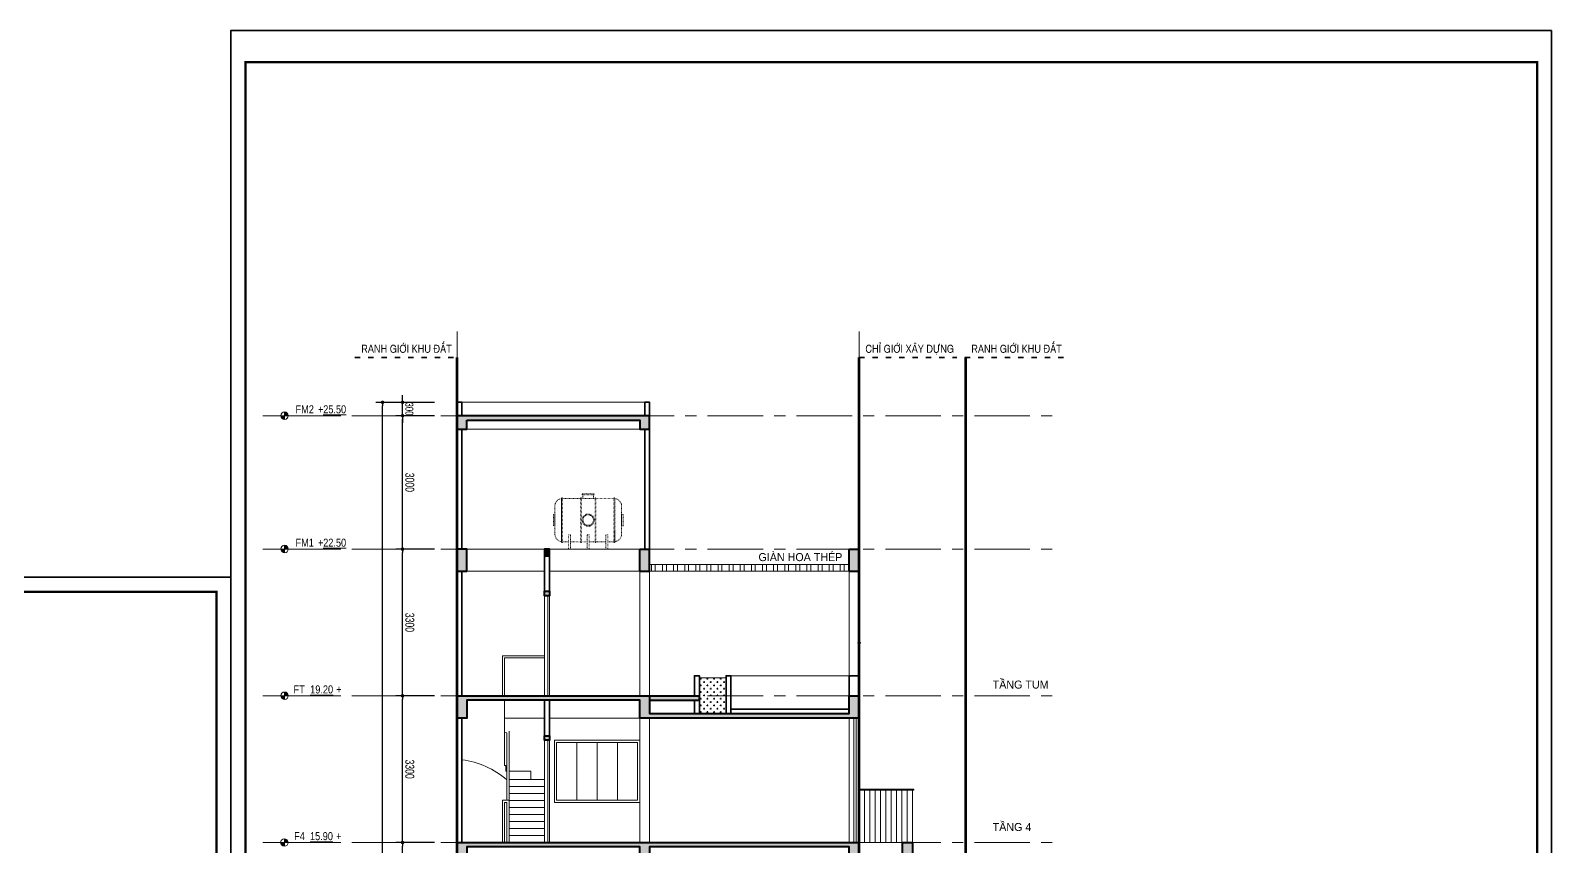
# Model space of a CAD drawing. Header units: millimetres. Extents: x 942520 to 1056220, y -189448 to -147448.
# Drawn here: x 1022009 to 1056220, y -165805 to -147448 of the extents above; entities that cross this region are included whole.
import ezdxf

# ---------------------------------------------------------------- set-up
doc = ezdxf.new("R2010")
doc.units = ezdxf.units.MM
doc.header["$MEASUREMENT"] = 0
doc.header["$PDMODE"] = 2
doc.header["$PDSIZE"] = 1
for name, pattern in [('ACAD_ISO03W100', [30, 12, -18]), ('CENTER', [2, 1.25, -0.25, 0.25, -0.25]), ('HIDDEN', [9.525, 6.35, -3.175])]:
    doc.linetypes.add(name, pattern=pattern)
doc.layers.get('DEFPOINTS').update_dxf_attribs({"color": 1})
for name, color, linetype, lineweight in [('DWGshare.com_1', 7, 'Continuous', 35), ('DWGshare.com_10', 126, 'Continuous', 13), ('DWGshare.com_11', 142, 'Continuous', 15), ('DWGshare.com_12', 139, 'CENTER', 9), ('DWGshare.com_2', 1, 'Continuous', 40), ('DWGshare.com_3', 125, 'Continuous', 18), ('DWGshare.com_4', 159, 'Continuous', 9), ('DWGshare.com_5', 118, 'Continuous', 9), ('DWGshare.com_6', 122, 'Continuous', 18), ('DWGshare.com_7', 139, 'Continuous', 9), ('DWGshare.com_8', 250, 'Continuous', 5), ('DWGshare.com_9', 122, 'Continuous', 15)]:
    doc.layers.add(name, color=color, linetype=linetype, lineweight=lineweight)
doc.layers.add('DWGshare.com_14', color=2, linetype='Continuous')
doc.styles.add('DWGshare.com_1', font='VHARIALN.TTF')
doc.styles.add('DWGshare.com_2', font='VHAVAN.TTF')
doc.styles.add('DWGshare.com_3', font='VHARIALN.TTF', dxfattribs={"width": 0.85})
doc.styles.add('DWGshare.com_8', font='VHARIALN.TTF')
doc.dimstyles.new('DWGshare.com_1', dxfattribs={"dimscale": 100, "dimtxt": 1.8, "dimasz": 0.8, "dimexe": 1.5, "dimexo": 0, "dimgap": 0.6, "dimtad": 1, "dimdec": 0, "dimlfac": 2, "dimzin": 0, "dimdsep": 46, "dimtxsty": 'DWGshare.com_3', "dimblk": 'DWGshare.com_38', "dimcen": 0, "dimclrd": 256, "dimclre": 256, "dimclrt": 124, "dimazin": 2, "dimtfac": 0.75, "dimtdec": 0, "dimtix": 1, "dimtmove": 2, "dimatfit": 2, "dimfxl": 1, "dimtolj": 1, "dimtzin": 0, "dimarcsym": 0})

# ---------------------------------------------------------------- blocks, each defined once
blk = doc.blocks.new('DWGshare.com_81')
at = {"color": 139}
for p, q in [((-9650, 41768), (-9650, 650)), ((-650, 41768), (-650, 650)), ((-9500, 9902), (-9500, 11555)), ((-800, 11555), (-800, 9902)), ((-800, 9902), (-9500, 9902)), ((-9500, 9802), (-800, 9802)), ((-9500, 8149), (-9500, 9802)), ((-800, 9802), (-800, 8149)), ((-800, 8149), (-9500, 8149)), ((-9500, 8049), (-800, 8049)), ((-9500, 5510), (-9500, 8049)), ((-800, 8049), (-800, 5510))]:
    blk.add_line(p, q, dxfattribs=at)
blk.add_lwpolyline([(-84000, 59400), (-84000, 0), (0, 0), (0, 59400)], close=True, dxfattribs=at)
at = {"color": 139, "const_width": 100}
for points in [[(-9650, 650), (-82567, 650), (-82567, 58750), (-9650, 58750)], [(-650, 650), (-9650, 650), (-9650, 58750), (-650, 58750)]]:
    blk.add_lwpolyline(points, close=True, dxfattribs=at)
at = {"color": 139, "style": 'DWGshare.com_8'}
for s, p in [('h¹ng môc - work', (-9311, 9339)), ('tªn b¶n vÏ - dwg.name', (-9311, 7586))]:
    blk.add_text(s, height=165, dxfattribs=at).set_placement(p)
blk = doc.blocks.new('DWGshare.com_29')
at = {"linetype": 'ACAD_ISO03W100'}
for p, q in [((-121, 1219), (-121, 1136)), ((122, 1219), (122, 1136)), ((-750, 335), (-750, 967)), ((750, 335), (750, 967))]:
    blk.add_line(p, q, dxfattribs=at)
for points in [[(-600, 146), (-600, 1155), (-579, 1155), (-579, 146)], [(-174, 146), (-174, 1155), (-154, 1155), (-154, 146)], [(137, 1219), (-136, 1219), (-136, 1245), (137, 1245)], [(174, 146), (174, 1155), (154, 1155), (154, 146)], [(600, 146), (600, 1155), (579, 1155), (579, 146)], [(-783, 524), (-783, 777), (-750, 777), (-750, 524)], [(783, 524), (783, 777), (750, 777), (750, 524)], [(-443, 0), (-395, 0), (-395, 322), (-443, 322)], [(24, 0), (-24, 0), (-24, 322), (24, 322)], [(443, 0), (395, 0), (395, 322), (443, 322)]]:
    blk.add_lwpolyline(points, close=True, dxfattribs=at)
for points in [[(-600, 1136), (-600, 166)], [(-174, 1136), (-579, 1136)], [(154, 1136), (-154, 1136)], [(579, 1136), (174, 1136)], [(600, 166), (600, 1136)], [(-579, 166), (-443, 166)], [(-395, 166), (-174, 166)], [(-154, 166), (-24, 166)], [(24, 166), (154, 166)], [(174, 166), (395, 166)], [(443, 166), (579, 166)]]:
    blk.add_lwpolyline(points, dxfattribs=at)
for radius in [137, 117]:
    blk.add_circle((0, 651), radius, dxfattribs=at)
for centre, start, end in [((-577, 964), 97.774, 178.9884), ((577, 964), 1.0116, 82.226), ((-577, 338), 181.0116, 262.226), ((577, 338), 277.774, 358.9884)]:
    blk.add_arc(centre, 173, start, end, dxfattribs=at)
blk = doc.blocks.new('DWGshare.com_84')
at = {"layer": 'DWGshare.com_11'}
blk.add_lwpolyline([(930873, 225802), (932073, 225802), (932073, 227532)], dxfattribs=at)
blk.add_lwpolyline([(932043, 227532), (932103, 227532), (932103, 227552), (932043, 227552)], close=True, dxfattribs=at)
at = {"layer": 'DWGshare.com_4', "linetype": 'Continuous'}
for p, q in [((932043, 227552, 0), (930873, 227552, 0)), ((932043, 227532, 0), (930873, 227532, 0)), ((930993, 226352, 0), (930993, 227532, 0)), ((931113, 226352, 0), (931113, 227532, 0)), ((931233, 226352, 0), (931233, 227532, 0)), ((931353, 226352, 0), (931353, 227532, 0)), ((931473, 226352, 0), (931473, 227532, 0)), ((931593, 226352, 0), (931593, 227532, 0)), ((931713, 226352, 0), (931713, 227532, 0)), ((931833, 226352, 0), (931833, 227532, 0)), ((931953, 226352, 0), (931953, 227532, 0))]:
    blk.add_line(p, q, dxfattribs=at)
blk = doc.blocks.new('DWGshare.com_38')
at = {"color": 0, "linetype": 'ByBlock', "lineweight": -2}
blk.add_line((-0.5, 0), (-1, 0), dxfattribs=at)
at = {"color": 0, "linetype": 'ByBlock', "const_width": 0.5}
blk.add_lwpolyline([(-0.25, 0, 1), (0.25, 0, 1)], format="xyb", close=True, dxfattribs=at)
blk = doc.blocks.new('*D179')
at = {"layer": 'DEFPOINTS', "color": 0, "transparency": 16777216}
for p in [(1030378, -165713), (1031094, -165713, 0), (1031094, -169013, 0)]:
    blk.add_point(p, dxfattribs=at)
at = {"layer": 'DWGshare.com_10', "lineweight": -2, "transparency": 16777216}
for p, q in [((1031094, -165713), (1030228, -165713)), ((1030378, -168933), (1030378, -165793)), ((1031094, -169013), (1030228, -169013))]:
    blk.add_line(p, q, dxfattribs=at)
at = {"layer": 'DWGshare.com_10', "lineweight": -2, "transparency": 16777216, "xscale": 80, "yscale": 80, "zscale": 80}
for p, rotation in [((1030378, -165713), 90), ((1030378, -169013), 270)]:
    blk.add_blockref('DWGshare.com_38', p, dxfattribs=dict(at, rotation=rotation))
at = {"layer": 'DWGshare.com_10', "color": 124, "transparency": 16777216, "insert": (1030540, -167363), "char_height": 200, "attachment_point": 5, "rotation": 270, "style": 'DWGshare.com_3'}
blk.add_mtext('\\A1;3300', dxfattribs=at)
blk = doc.blocks.new('DWGshare.com_108')
at = {"color": 0, "linetype": 'ByBlock', "lineweight": -2}
for p, q in [((-1, 0.17), (0, 0)), ((-1, 0.17), (-1, -0.17)), ((0, 0), (-1, -0.17))]:
    blk.add_line(p, q, dxfattribs=at)
blk = doc.blocks.new('*D180')
at = {"layer": 'DEFPOINTS', "color": 0, "transparency": 16777216}
for p in [(1030378, -162413), (1031094, -162413, 0), (1031094, -165713, 0)]:
    blk.add_point(p, dxfattribs=at)
at = {"layer": 'DWGshare.com_10', "lineweight": -2, "transparency": 16777216}
for p, q in [((1031094, -162413), (1030228, -162413)), ((1030378, -165633), (1030378, -162493)), ((1031094, -165713), (1030228, -165713))]:
    blk.add_line(p, q, dxfattribs=at)
at = {"layer": 'DWGshare.com_10', "lineweight": -2, "transparency": 16777216, "xscale": 80, "yscale": 80, "zscale": 80}
for p, rotation in [((1030378, -162413), 90), ((1030378, -165713), 270)]:
    blk.add_blockref('DWGshare.com_38', p, dxfattribs=dict(at, rotation=rotation))
at = {"layer": 'DWGshare.com_10', "color": 124, "transparency": 16777216, "insert": (1030540, -164063), "char_height": 200, "attachment_point": 5, "rotation": 270, "style": 'DWGshare.com_3'}
blk.add_mtext('\\A1;3300', dxfattribs=at)
blk = doc.blocks.new('*D185')
at = {"layer": 'DEFPOINTS', "color": 0, "transparency": 16777216}
for p in [(1029928, -155813), (1031094, -155813, 0), (1031094, -182063, 0)]:
    blk.add_point(p, dxfattribs=at)
at = {"layer": 'DWGshare.com_10', "lineweight": -2, "transparency": 16777216}
for p, q in [((1031094, -155813), (1029778, -155813)), ((1029928, -181983), (1029928, -155893)), ((1031094, -182063), (1029778, -182063))]:
    blk.add_line(p, q, dxfattribs=at)
at = {"layer": 'DWGshare.com_10', "lineweight": -2, "transparency": 16777216, "xscale": 80, "yscale": 80, "zscale": 80}
for p, rotation in [((1029928, -155813), 90), ((1029928, -182063), 270)]:
    blk.add_blockref('DWGshare.com_38', p, dxfattribs=dict(at, rotation=rotation))
at = {"layer": 'DWGshare.com_10', "color": 124, "transparency": 16777216, "insert": (1030090, -168338), "char_height": 200, "attachment_point": 5, "rotation": 270, "style": 'DWGshare.com_3'}
blk.add_mtext('\\A1;26250', dxfattribs=at)
blk = doc.blocks.new('*D186')
at = {"layer": 'DEFPOINTS', "color": 0, "linetype": 'ByBlock', "ltscale": 5, "transparency": 16777216}
for p in [(1030378, -156113), (1031094, -156113), (1031094, -159113)]:
    blk.add_point(p, dxfattribs=at)
at = {"layer": 'DWGshare.com_10', "linetype": 'ByBlock', "lineweight": -2, "ltscale": 5, "transparency": 16777216}
for p, q in [((1031094, -156113), (1030228, -156113)), ((1030378, -159033), (1030378, -156193)), ((1031094, -159113), (1030228, -159113))]:
    blk.add_line(p, q, dxfattribs=at)
at = {"layer": 'DWGshare.com_10', "linetype": 'ByBlock', "lineweight": -2, "ltscale": 5, "transparency": 16777216, "xscale": 80, "yscale": 80, "zscale": 80}
for p, rotation in [((1030378, -156113), 90), ((1030378, -159113), 270)]:
    blk.add_blockref('DWGshare.com_38', p, dxfattribs=dict(at, rotation=rotation))
at = {"layer": 'DWGshare.com_10', "color": 124, "linetype": 'ByBlock', "ltscale": 5, "transparency": 16777216, "insert": (1030540, -157613), "char_height": 200, "attachment_point": 5, "rotation": 270, "style": 'DWGshare.com_3'}
blk.add_mtext('\\A1;3000', dxfattribs=at)
blk = doc.blocks.new('*D187')
at = {"layer": 'DEFPOINTS', "color": 0, "linetype": 'ByBlock', "ltscale": 20, "transparency": 16777216}
for p in [(1030378, -155813), (1031094, -155813, 0), (1031094, -156113, 0)]:
    blk.add_point(p, dxfattribs=at)
at = {"layer": 'DWGshare.com_10', "linetype": 'ByBlock', "lineweight": -2, "ltscale": 20, "transparency": 16777216}
for p, q in [((1030378, -155733), (1030378, -155653)), ((1031094, -155813), (1030278, -155813)), ((1030378, -156113), (1030378, -155813)), ((1031094, -156113), (1030278, -156113)), ((1030378, -156193), (1030378, -156273))]:
    blk.add_line(p, q, dxfattribs=at)
at = {"layer": 'DWGshare.com_10', "linetype": 'ByBlock', "lineweight": -2, "ltscale": 20, "transparency": 16777216, "xscale": 80, "yscale": 80, "zscale": 80}
for p, rotation in [((1030378, -155813), 270), ((1030378, -156113), 90)]:
    blk.add_blockref('DWGshare.com_38', p, dxfattribs=dict(at, rotation=rotation))
at = {"layer": 'DWGshare.com_10', "color": 124, "linetype": 'ByBlock', "ltscale": 20, "transparency": 16777216, "insert": (1030530, -155963), "char_height": 180, "attachment_point": 5, "rotation": 270, "style": 'DWGshare.com_3'}
blk.add_mtext('\\A1;300', dxfattribs=at)
blk = doc.blocks.new('*D188')
at = {"layer": 'DEFPOINTS', "color": 0, "linetype": 'ByBlock', "ltscale": 5, "transparency": 16777216}
for p in [(1030378, -159113), (1030977, -159113), (1030977, -162413)]:
    blk.add_point(p, dxfattribs=at)
at = {"layer": 'DWGshare.com_10', "linetype": 'ByBlock', "lineweight": -2, "ltscale": 5, "transparency": 16777216}
for p, q in [((1030977, -159113), (1030228, -159113)), ((1030378, -162333), (1030378, -159193)), ((1030977, -162413), (1030228, -162413))]:
    blk.add_line(p, q, dxfattribs=at)
at = {"layer": 'DWGshare.com_10', "linetype": 'ByBlock', "lineweight": -2, "ltscale": 5, "transparency": 16777216, "xscale": 80, "yscale": 80, "zscale": 80}
for p, rotation in [((1030378, -159113), 90), ((1030378, -162413), 270)]:
    blk.add_blockref('DWGshare.com_38', p, dxfattribs=dict(at, rotation=rotation))
at = {"layer": 'DWGshare.com_10', "color": 124, "linetype": 'ByBlock', "ltscale": 5, "transparency": 16777216, "insert": (1030540, -160763), "char_height": 200, "attachment_point": 5, "rotation": 270, "style": 'DWGshare.com_3'}
blk.add_mtext('\\A1;3300', dxfattribs=at)
blk = doc.blocks.new('DWGshare.com_49')
h = blk.add_hatch(color=256)
h.paths.add_polyline_path([(0, 0.84), (0, 0), (0.84, 0, 0.414214)])
h.paths.add_polyline_path([(0, 0), (-0.84, 0, 0.414214), (0, -0.84)])
for p, q in [((-2.09, 0), (6.4, 0)), ((0, 0.84), (0, -0.84)), ((11.75, 0, 0), (6.4, 0))]:
    blk.add_line(p, q)
blk.add_circle((0, 0), 0.84)
at = {"style": 'DWGshare.com_1', "flags": 12}
blk.add_attdef('F', (2.48, 0.53), '', height=1.8, dxfattribs=at)
at = {"style": 'DWGshare.com_1'}
for p in [(6.4, 0.53), (7.55, 0.53)]:
    blk.add_attdef('#', p, '', height=1.8, dxfattribs=at)

msp = doc.modelspace()

# ---------------------------------------------------------------- hatches: boundary and pattern name
at = {"layer": 'DWGshare.com_4', "linetype": 'ByBlock', "ltscale": 20}
h = msp.add_hatch(color=256, dxfattribs=at)
h.dxf.hatch_style = 1
h.paths.add_polyline_path([(1031604.1, -159112.9), (1031604.1, -159612.9), (1031824.1, -159612.9), (1031824.1, -159112.9)])
edge = h.paths.add_edge_path()
edge.add_line((1031604.1, -159612.9), (1031824.1, -159612.9))
h.paths.add_polyline_path([(1029883.1, -168019), (1029883.1, -168660.6), (1030351, -168660.6), (1030351, -168019)], flags=9)
h.paths.add_polyline_path([(1030333.2, -157347.1), (1030333.2, -157880.4), (1030801.1, -157880.4), (1030801.1, -157347.1)], flags=9)
h.paths.add_polyline_path([(1030343.7, -155772.4), (1030343.7, -156154.9), (1030764.8, -156154.9), (1030764.8, -155772.4)], flags=9)
h.paths.add_polyline_path([(1030333.2, -160497.1), (1030333.2, -161030.4), (1030801.1, -161030.4), (1030801.1, -160497.1)], flags=9)
h.paths.add_polyline_path([(1028433.4, -159109), (1029156.1, -159109), (1029156.1, -158833.3), (1028433.4, -158833.3)], flags=9)
h.paths.add_polyline_path([(1028334.9, -159089.9), (1028629.6, -159089.9), (1028629.6, -158911.2), (1028334.9, -158911.2)], flags=9)
h.paths.add_polyline_path([(1027927.1, -159105.1), (1028429.9, -159105.1), (1028429.9, -158834), (1027927.1, -158834)], flags=9)
h.paths.add_polyline_path([(1028433.4, -156109), (1029156.1, -156109), (1029156.1, -155833.3), (1028433.4, -155833.3)], flags=9)
h.paths.add_polyline_path([(1028334.9, -156089.9), (1028629.6, -156089.9), (1028629.6, -155911.2), (1028334.9, -155911.2)], flags=9)
h.paths.add_polyline_path([(1027927.1, -156105.1), (1028429.9, -156105.1), (1028429.9, -155834), (1027927.1, -155834)], flags=9)
h.paths.add_polyline_path([(1027781.1, -181964.9), (1029235.2, -181964.9), (1029235.2, -181589.6), (1027781.1, -181589.6)], flags=9)
h.paths.add_polyline_path([(1043584.6, -175424.3), (1045126.4, -175424.3), (1045126.4, -175026.9), (1043584.6, -175026.9)], flags=9)
h.paths.add_polyline_path([(1043584.6, -162320.7), (1044948.6, -162320.7), (1044948.6, -161923.3), (1043584.6, -161923.3)], flags=9)
h.paths.add_polyline_path([(1043584.6, -165524.3), (1044596.5, -165524.3), (1044596.5, -165126.9), (1043584.6, -165126.9)], flags=9)
h.paths.add_polyline_path([(1043584.6, -168824.3), (1044596.5, -168824.3), (1044596.5, -168426.9), (1043584.6, -168426.9)], flags=9)
h.paths.add_polyline_path([(1043584.6, -172124.3), (1044596.5, -172124.3), (1044596.5, -171726.9), (1043584.6, -171726.9)], flags=9)
h.paths.add_polyline_path([(1043584.6, -181424.3), (1044596.5, -181424.3), (1044596.5, -181026.9), (1043584.6, -181026.9)], flags=9)
h.paths.add_polyline_path([(1048633.6, -178617.1), (1050763.3, -178617.1), (1050763.3, -178174.3), (1048633.6, -178174.3)], flags=9)
h.paths.add_polyline_path([(1048595.3, -180460.9), (1050756.5, -180460.9), (1050756.5, -180094.4), (1048595.3, -180094.4)], flags=9)
h.paths.add_polyline_path([(1041204.4, -175466), (1042396.2, -175466), (1042396.2, -175108.7), (1041204.4, -175108.7)], flags=9)
h.paths.add_polyline_path([(1047692.5, -171943.3), (1050711.1, -171943.3), (1050711.1, -171482.2), (1047692.5, -171482.2)], flags=9)
h.paths.add_polyline_path([(1047690, -174404.6), (1050894.4, -174404.6), (1050894.4, -174007.1), (1047690, -174007.1)], flags=9)
h.paths.add_polyline_path([(1050764.2, -173590.1), (1051545.5, -173590.1), (1051545.5, -173315.2), (1050764.2, -173315.2)], flags=9)
h.paths.add_polyline_path([(1047688.4, -174084.3), (1051757.3, -174084.3), (1051757.3, -173677.4), (1047688.4, -173677.4)], flags=9)
h.paths.add_polyline_path([(1047654.1, -173305.6), (1051750.3, -173305.6), (1051750.3, -172908.2), (1047654.1, -172908.2)], flags=9)
h.paths.add_polyline_path([(1047670.1, -172883.4), (1051600.6, -172883.4), (1051600.6, -172467.8), (1047670.1, -172467.8)], flags=9)
h.paths.add_polyline_path([(1047682.3, -172414), (1051744.7, -172414), (1051744.7, -171981.6), (1047682.3, -171981.6)], flags=9)
h.paths.add_polyline_path([(1047599.9, -175849.2), (1050215.7, -175849.2), (1050215.7, -175462.2), (1047599.9, -175462.2)], flags=9)
h.paths.add_polyline_path([(1047676, -176656), (1050245.2, -176656), (1050245.2, -176199.6), (1047676, -176199.6)], flags=9)
h.paths.add_polyline_path([(1029388.1, -154762.4), (1031549.3, -154762.4), (1031549.3, -154395.9), (1029388.1, -154395.9)], flags=9)
h.paths.add_polyline_path([(1043107.7, -154762.4), (1045268.9, -154762.4), (1045268.9, -154395.9), (1043107.7, -154395.9)], flags=9)
h.paths.add_polyline_path([(1040714, -154820), (1042843.7, -154820), (1042843.7, -154377.3), (1040714, -154377.3)], flags=9)
h.paths.add_polyline_path([(1038323.2, -159447.5), (1040310.6, -159447.5), (1040310.6, -159085.6), (1038323.2, -159085.6)], flags=9)
h = msp.add_hatch(color=256, dxfattribs=at)
h.dxf.hatch_style = 1
h.paths.add_polyline_path([(1035934.1, -156112.9), (1031604.1, -156112.9), (1031604.1, -156412.9), (1031824.1, -156412.9), (1031824.1, -156212.9), (1033464.1, -156212.9), (1033464.1, -156212.9), (1033684.1, -156212.9), (1033684.1, -156212.9), (1035714.1, -156212.9), (1035714.1, -156412.9), (1035934.1, -156412.9), (1035934.1, -156212.9)])
h.paths.add_polyline_path([(1035714.1, -159112.9), (1035714.1, -159612.9), (1035934.1, -159612.9), (1035934.1, -159112.9)])
h = msp.add_hatch(color=256, dxfattribs=at)
h.paths.add_polyline_path([(1035934.1, -169512.9), (1035714.1, -169512.9), (1035714.1, -169112.9), (1031824.1, -169112.9), (1031824.1, -169512.9), (1031604.1, -169512.9), (1031604.1, -169012.9), (1040644.1, -169012.9), (1040644.1, -169412.9), (1041624.1, -169412.9), (1041624.1, -169012.9), (1041844.1, -169012.9), (1041844.1, -169512.9), (1040424.1, -169512.9), (1040424.1, -169112.9), (1035934.1, -169112.9)])
h.paths.add_polyline_path([(1040644.1, -172312.9), (1040644.1, -172712.9), (1041624.1, -172712.9), (1041624.1, -172312.9), (1041844.1, -172312.9), (1041844.1, -172812.9), (1040424.1, -172812.9), (1040424.1, -172412.9), (1035934.1, -172412.9), (1035934.1, -172812.9), (1035714.1, -172812.9), (1035714.1, -172412.9), (1031824.1, -172412.9), (1031824.1, -172812.9), (1031604.1, -172812.9), (1031604.1, -172312.9)])
h.paths.add_polyline_path([(1035934.1, -166212.9), (1035714.1, -166212.9), (1035714.1, -165812.9), (1031824.1, -165812.9), (1031824.1, -166212.9), (1031604.1, -166212.9), (1031604.1, -165712.9), (1040644.1, -165712.9), (1040644.1, -166112.9), (1041624.1, -166112.9), (1041624.1, -165712.9), (1041844.1, -165712.9), (1041844.1, -166212.9), (1040424.1, -166212.9), (1040424.1, -165812.9), (1035934.1, -165812.9)])
h.paths.add_polyline_path([(1033684.1, -166712.9), (1033574.1, -166712.9), (1033574.1, -166612.9), (1033684.1, -166612.9)])
h.paths.add_polyline_path([(1037134.1, -175612.9), (1037134.1, -175712.9), (1035934.1, -175712.9), (1035934.1, -176112.9), (1035714.1, -176112.9), (1035714.1, -175712.9), (1031824.1, -175712.9), (1031824.1, -176112.9), (1031604.1, -176112.9), (1031604.1, -175612.9)])
h.paths.add_polyline_path([(1040424.1, -175612.9), (1040644.1, -175612.9), (1040644.1, -176012.9), (1040644.1, -176112.9), (1040424.1, -176112.9)])
h.paths.add_polyline_path([(1033684.1, -163412.9), (1033574.1, -163412.9), (1033574.1, -163312.9), (1033684.1, -163312.9)])
h.paths.add_polyline_path([(1035934.1, -162912.9), (1035714.1, -162912.9), (1035714.1, -162512.9), (1031824.1, -162512.9), (1031824.1, -162912.9), (1031604.1, -162912.9), (1031604.1, -162412.9), (1035934.1, -162412.9), (1037054.1, -162412.9), (1037054.1, -162512.8), (1035934.1, -162512.9), (1035934.1, -162812.9), (1040424.1, -162812.9), (1040424.1, -162412.9), (1040644.1, -162412.9), (1040644.1, -162812.9), (1040644.1, -162912.9), (1040424.1, -162912.9)])
h.paths.add_polyline_path([(1042824.1, -175912.9), (1043044.1, -175912.9), (1043044.1, -176362.9), (1042824.1, -176362.9)])
h.paths.add_polyline_path([(1033684.1, -160162.9), (1033574.1, -160162.9), (1033574.1, -160062.9), (1033684.1, -160062.9)])
h.paths.add_polyline_path([(1041544.1, -181762.9), (1043044.1, -182062.9), (1045121.7, -182062.9), (1045121.7, -182305.8), (1026844.8, -182305.8), (1026844.8, -182062.9), (1031604.1, -182062.9), (1031604.1, -181762.9)])
h.paths.add_polyline_path([(1040424.1, -159112.9), (1040644.1, -159112.9), (1040644.1, -159612.6), (1040424.1, -159612.6)])
h = msp.add_hatch(color=256, dxfattribs=at)
h.dxf.hatch_style = 1
h.paths.add_polyline_path([(1033684.1, -159112.9), (1033574.1, -159112.9), (1033574.1, -159262.9), (1033684.1, -159262.9)])
at = {"layer": 'DWGshare.com_4'}
h = msp.add_hatch(dxfattribs=at)
h.set_pattern_fill('STEEL', color=256, scale=2000, angle=45, style=0)
h.set_pattern_definition([(90, (97561.84, -561117.7), (-250, 4e-14), []), (90, (97473.45, -561029.3), (-250, 4e-14), [])])
h.paths.add_polyline_path([(1040424.1, -159612.8), (1040424.1, -159462.8), (1035934.1, -159462.3), (1035934.1, -159612.3)])
at = {"layer": 'DWGshare.com_5', "linetype": 'ByBlock', "ltscale": 5}
h = msp.add_hatch(dxfattribs=at)
h.set_pattern_fill('CROSS', color=256, scale=300, angle=90, style=0)
h.set_pattern_definition([(90, (-3540.05, 79524.79), (-75, 75), [37.5, -112.5]), (180, (-3521.3, 79543.54), (-75, -75), [37.5, -112.5])])
h.paths.add_polyline_path([(1037654, -162013), (1037054.1, -162013), (1037054.1, -162812.9), (1037654, -162812.9)])

# ---------------------------------------------------------------- linework, layer by layer
at = {"layer": 'DWGshare.com_1', "linetype": 'ACAD_ISO03W100', "ltscale": 10}
for p, q in [((1029305.4, -154802.9, 0), (1031604.1, -154802.9, 0)), ((1040644.1, -154802.9, 0), (1042846.8, -154802.9, 0)), ((1043025.1, -154802.9, 0), (1045323.7, -154802.9, 0))]:
    msp.add_line(p, q, dxfattribs=at)
at = {"layer": 'DWGshare.com_1', "linetype": 'ByBlock', "ltscale": 20}
for p, q in [((1031604.1, -156412.9, 0), (1031604.1, -159112.9, 0)), ((1031714.1, -156412.9, 0), (1031714.1, -159112.9, 0)), ((1035824.1, -156412.9, 0), (1035824.1, -159112.9, 0)), ((1035934.1, -156412.9, 0), (1035934.1, -159112.9, 0)), ((1033574.1, -160062.9, 0), (1033574.1, -159262.9, 0)), ((1033684.1, -160062.9, 0), (1033684.1, -159262.9, 0))]:
    msp.add_line(p, q, dxfattribs=at)
at = {"layer": 'DWGshare.com_1', "linetype": 'Continuous'}
for p, q in [((1031604.1, -162412.9, 0), (1031604.1, -159612.9, 0)), ((1031714.1, -162412.9, 0), (1031714.1, -159612.9, 0)), ((1040644.1, -161962.9, 0), (1040424.1, -161962.9, 0)), ((1040424.1, -161962.9, 0), (1040424.1, -162412.9, 0)), ((1040644.1, -162412.9, 0), (1040644.1, -161962.9, 0)), ((1033574.1, -162512.9, 0), (1033574.1, -163312.9, 0)), ((1033684.1, -162512.9, 0), (1033684.1, -163312.9, 0)), ((1040424.1, -162712.9, 0), (1037764, -162713, 0)), ((1031604.1, -165712.9, 0), (1031604.1, -162912.9, 0)), ((1031714.1, -165712.9, 0), (1031714.1, -162912.9, 0))]:
    msp.add_line(p, q, dxfattribs=at)
at = {"layer": 'DWGshare.com_1', "linetype": 'ByBlock', "ltscale": 20, "elevation": 0}
for points in [[(1031604.1, -156112.9), (1031604.1, -155812.9), (1031714.1, -155812.9), (1031714.1, -156112.9)], [(1035824.1, -156112.9), (1035824.1, -155812.9), (1035934.1, -155812.9), (1035934.1, -156112.9)]]:
    msp.add_lwpolyline(points, dxfattribs=at)
at = {"layer": 'DWGshare.com_1', "linetype": 'Continuous', "elevation": 0}
for points in [[(1037054.1, -162812.9), (1037054.1, -161963), (1036944.1, -161963), (1036944.1, -162412.9)], [(1037764.1, -162812.9), (1037764, -161963), (1037654, -161963), (1037654, -162812.9)], [(1036944.1, -162512.8), (1036944.1, -162812.9)]]:
    msp.add_lwpolyline(points, dxfattribs=at)
at = {"layer": 'DWGshare.com_11', "linetype": 'Continuous'}
for p, q in [((1033574.1, -160162.9, 0), (1033574.1, -162412.9, 0)), ((1033644.1, -160162.9, 0), (1033644.1, -162412.9, 0)), ((1033684.1, -160162.9, 0), (1033684.1, -162412.9, 0)), ((1040524.1, -165712.9, 0), (1040524.1, -162912.9, 0)), ((1040579.1, -165712.9, 0), (1040579.1, -162912.9, 0)), ((1033574.1, -163412.9, 0), (1033574.1, -165712.9, 0)), ((1033644.1, -163412.9, 0), (1033644.1, -165712.9, 0)), ((1033684.1, -163412.9, 0), (1033684.1, -165712.9, 0)), ((1033844.1, -163462.9, 0), (1033844.1, -164762.9, 0)), ((1034299.1, -163462.9, 0), (1034299.1, -164762.9, 0)), ((1034754.1, -163462.9, 0), (1034754.1, -164762.9, 0)), ((1035209.1, -163462.9, 0), (1035209.1, -164762.9, 0)), ((1035664.1, -163462.9, 0), (1035664.1, -164762.9, 0))]:
    msp.add_line(p, q, dxfattribs=at)
at = {"layer": 'DWGshare.com_11'}
msp.add_line((1040644.1, -162413.2, 0), (1040644.1, -161233.2, 0), dxfattribs=at)
at = {"layer": 'DWGshare.com_11', "elevation": 0}
msp.add_lwpolyline([(1040614.1, -161233.2), (1040674.1, -161233.2), (1040674.1, -161213.2), (1040614.1, -161213.2)], close=True, dxfattribs=at)
at = {"layer": 'DWGshare.com_11', "linetype": 'Continuous', "elevation": 0}
msp.add_lwpolyline([(1033844.1, -163462.9), (1035664.1, -163462.9), (1035664.1, -164762.9), (1033844.1, -164762.9)], close=True, dxfattribs=at)
at = {"layer": 'DWGshare.com_12', "ltscale": 1000}
for p, q in [((1031604.1, -183425.1, 0), (1031604.1, -154218.9, 0)), ((1040644.1, -183429.5, 0), (1040644.1, -154223.3, 0)), ((1040644.1, -183429.5, 0), (1040644.1, -154223.3, 0)), ((1027237.8, -156112.9, 0), (1045121.7, -156112.9, 0)), ((1027237.8, -159112.9, 0), (1045121.7, -159112.9, 0)), ((1027237.8, -162412.9, 0), (1045121.7, -162412.9, 0)), ((1027237.8, -165712.9, 0), (1045121.7, -165712.9, 0))]:
    msp.add_line(p, q, dxfattribs=at)
at = {"layer": 'DWGshare.com_14', "linetype": 'HIDDEN', "ltscale": 50, "const_width": 62.5, "elevation": 0, "flags": 128}
for points in [[(1031604.1, -154802.9), (1031604.1, -182062.9)], [(1040644.1, -154802.9), (1040644.1, -182062.9)], [(1043044.1, -154802.9), (1043044.1, -182062.9)]]:
    msp.add_lwpolyline(points, dxfattribs=at)
at = {"layer": 'DWGshare.com_2', "linetype": 'Continuous'}
for p, q in [((1035714.1, -159112.9, 0), (1035934.1, -159112.9, 0)), ((1035714.1, -159612.9, 0), (1035714.1, -159112.9, 0)), ((1035934.1, -159612.9, 0), (1035934.1, -159112.9, 0)), ((1035714.1, -159612.9, 0), (1035934.1, -159612.9, 0)), ((1035934.1, -162412.9, 0), (1037054.1, -162412.9, 0)), ((1037054.1, -162512.8, 0), (1037054.1, -162412.9, 0)), ((1035934.1, -162512.9, 0), (1037054.1, -162512.8, 0))]:
    msp.add_line(p, q, dxfattribs=at)
at = {"layer": 'DWGshare.com_2'}
for p, q in [((1040424.1, -159612.6, 0), (1040424.1, -159112.9, 0)), ((1040424.1, -159112.9, 0), (1040644.1, -159112.9, 0)), ((1040644.1, -159112.9, 0), (1040644.1, -159612.6, 0)), ((1031604.1, -159612.9, 0), (1031824.1, -159612.9, 0)), ((1040424.1, -159612.6, 0), (1040644.1, -159612.6, 0))]:
    msp.add_line(p, q, dxfattribs=at)
at = {"layer": 'DWGshare.com_2', "linetype": 'ByBlock', "ltscale": 20, "elevation": 0}
for points in [[(1035934.1, -156212.9), (1035934.1, -156112.9), (1031604.1, -156112.9), (1031604.1, -156212.9), (1031604.1, -156212.9)], [(1031604.1, -156212.9), (1031604.1, -156412.9), (1031824.1, -156412.9), (1031824.1, -156212.9)], [(1031824.1, -156212.9), (1035714.1, -156212.9), (1035714.1, -156412.9), (1035934.1, -156412.9), (1035934.1, -156212.9)]]:
    msp.add_lwpolyline(points, dxfattribs=at)
at = {"layer": 'DWGshare.com_2', "linetype": 'Continuous', "elevation": 0}
for points in [[(1031604.1, -159112.9), (1031604.1, -159612.9), (1031824.1, -159612.9), (1031824.1, -159112.9)], [(1033574.1, -160062.9), (1033684.1, -160062.9), (1033684.1, -160162.9), (1033574.1, -160162.9)], [(1033574.1, -163312.9), (1033684.1, -163312.9), (1033684.1, -163412.9), (1033574.1, -163412.9)]]:
    msp.add_lwpolyline(points, close=True, dxfattribs=at)
at = {"layer": 'DWGshare.com_2', "linetype": 'ByBlock', "ltscale": 20, "elevation": 0}
msp.add_lwpolyline([(1033574.1, -159262.9), (1033684.1, -159262.9), (1033684.1, -159112.9), (1033574.1, -159112.9)], close=True, dxfattribs=at)
at = {"layer": 'DWGshare.com_2', "ltscale": 1000, "elevation": 0}
msp.add_lwpolyline([(1040424.1, -162412.9), (1040644.1, -162412.9), (1040644.1, -162812.9), (1040644.1, -162812.9), (1040644.1, -162812.9), (1040644.1, -162812.9), (1040644.1, -162912.9), (1040424.1, -162912.9), (1040424.1, -162912.9), (1035934.1, -162912.9), (1035934.1, -162912.9), (1035714.1, -162912.9), (1035714.1, -162512.9), (1031824.1, -162512.9), (1031824.1, -162912.9), (1031604.1, -162912.9), (1031604.1, -162412.9), (1035934.1, -162412.9)], dxfattribs=at)
at = {"layer": 'DWGshare.com_2', "linetype": 'Continuous', "elevation": 0}
msp.add_lwpolyline([(1035934.1, -162412.9), (1035934.1, -162812.9), (1040424.1, -162812.9), (1040424.1, -162412.9)], dxfattribs=at)
at = {"layer": 'DWGshare.com_2', "ltscale": 1000, "elevation": 0}
msp.add_lwpolyline([(1031604.1, -165712.9), (1040644.1, -165712.9), (1040644.1, -166112.9), (1041624.1, -166112.9), (1041624.1, -165712.9), (1041844.1, -165712.9), (1041844.1, -166212.9), (1040424.1, -166212.9), (1040424.1, -165812.9), (1035934.1, -165812.9), (1035934.1, -166212.9), (1035714.1, -166212.9), (1035714.1, -165812.9), (1031824.1, -165812.9), (1031824.1, -166212.9), (1031604.1, -166212.9)], close=True, dxfattribs=at)
at = {"layer": 'DWGshare.com_3', "linetype": 'ByBlock', "ltscale": 20}
for p, q in [((1031714.1, -155812.9, 0), (1035824.1, -155812.9, 0)), ((1031824.1, -156412.9, 0), (1035714.1, -156412.9, 0)), ((1031824.1, -159112.9, 0), (1033574.1, -159112.9, 0)), ((1033684.1, -159112.9, 0), (1035714.1, -159112.9, 0)), ((1031824.1, -159612.9, 0), (1033574.1, -159612.9, 0)), ((1033684.1, -159612.9, 0), (1035714.1, -159612.9, 0))]:
    msp.add_line(p, q, dxfattribs=at)
at = {"layer": 'DWGshare.com_3', "linetype": 'Continuous'}
for p, q in [((1035714.1, -159612.9, 0), (1035714.1, -162412.9, 0)), ((1035934.1, -159612.9, 0), (1035934.1, -162412.9, 0)), ((1040424.3, -161962.9, 0), (1040424.1, -159612.6, 0)), ((1040644.3, -161962.9, 0), (1040644.1, -159612.6, 0)), ((1037054.1, -162013, 0), (1037654, -162013, 0)), ((1037764, -161963, 0), (1040424.1, -161962.9, 0)), ((1032674.1, -162512.9, 0), (1032674.1, -163984.3, 0)), ((1033574.1, -162912.9, 0), (1032674.1, -162912.9, 0)), ((1035714.1, -162912.9, 0), (1033684.1, -162912.9, 0)), ((1035714.1, -162912.9, 0), (1035714.1, -165712.9, 0)), ((1035934.1, -162912.9, 0), (1035934.1, -165712.9, 0)), ((1032699.1, -164107.7, 0), (1032724.1, -164107.7, 0))]:
    msp.add_line(p, q, dxfattribs=at)
at = {"layer": 'DWGshare.com_3'}
for p, q in [((1040424.1, -165712.9, 0), (1040424.1, -162912.9, 0)), ((1040644.1, -162912.9, 0), (1040644.1, -165712.9, 0)), ((1040644.1, -165712.9, 0), (1041624.1, -165712.9, 0))]:
    msp.add_line(p, q, dxfattribs=at)
at = {"layer": 'DWGshare.com_3', "linetype": 'Continuous', "elevation": 0}
for points in [[(1033794.1, -164812.9), (1033794.1, -163412.9), (1035714.1, -163412.9), (1035714.1, -164812.9)], [(1032699.1, -164107.7), (1032699.1, -163984.3), (1032674.1, -163984.3)]]:
    msp.add_lwpolyline(points, dxfattribs=at)
msp.add_lwpolyline([(1033794.1, -163412.9), (1035714.1, -163412.9), (1035714.1, -164812.9), (1033794.1, -164812.9)], close=True, dxfattribs=at)
at = {"layer": 'DWGshare.com_7'}
for p, q in [((1040424.1, -159463, 0), (1035934.1, -159462.9, 0)), ((1040424.1, -159612.6, 0), (1035934.1, -159612.9, 0)), ((1040424.1, -159612.6, 0), (1040424.1, -159463, 0))]:
    msp.add_line(p, q, dxfattribs=at)
at = {"layer": 'DWGshare.com_7', "linetype": 'Continuous'}
for p, q in [((1033574.1, -161512.9, 0), (1032624.1, -161512.9, 0)), ((1032624.1, -161512.9, 0), (1032624.1, -162412.9, 0)), ((1032674.1, -161562.9, 0), (1032674.1, -162412.9, 0)), ((1032674.1, -161562.9, 0), (1033574.1, -161562.9, 0)), ((1032674.1, -163228.6, 0), (1032724.1, -163243.2, 0)), ((1032724.1, -164762.9, 0), (1032724.1, -163243.2, 0)), ((1032724.1, -164762.9, 0), (1032724.1, -163243.2, 0)), ((1032774.1, -165718.5, 0), (1032774.1, -163207.7, 0)), ((1032774.1, -164107.7, 0), (1033265.4, -164107.7, 0)), ((1033265.4, -164298.6, 0), (1033265.4, -164107.7, 0)), ((1032774.1, -164298.6, 0), (1033574.1, -164298.6, 0)), ((1032774.1, -164298.6, 0), (1033574.1, -164298.6, 0)), ((1032774.1, -164455.7, 0), (1033574.1, -164455.7, 0)), ((1032774.1, -164762.9, 0), (1032624.1, -164762.9, 0)), ((1032624.1, -164762.9, 0), (1032624.1, -165712.9, 0)), ((1032674.1, -164812.9, 0), (1032674.1, -165712.9, 0)), ((1032674.1, -164812.9, 0), (1032724.1, -164812.9, 0)), ((1032724.1, -165718.5, 0), (1032724.1, -164812.9, 0)), ((1032724.1, -165718.5, 0), (1032724.1, -164812.9, 0)), ((1032774.1, -164612.9, 0), (1033574.1, -164612.9, 0)), ((1032774.1, -164770, 0), (1033574.1, -164770, 0)), ((1032774.1, -164927.2, 0), (1033574.1, -164927.2, 0)), ((1032774.1, -165084.3, 0), (1033574.1, -165084.3, 0)), ((1032774.1, -165241.5, 0), (1033574.1, -165241.5, 0)), ((1032774.1, -165398.6, 0), (1033574.1, -165398.6, 0)), ((1032774.1, -165555.7, 0), (1033574.1, -165555.7, 0))]:
    msp.add_line(p, q, dxfattribs=at)
msp.add_arc((1031454.9, -165784, 0), 1950, 49.39394, 82.36295, dxfattribs=at)

# ---------------------------------------------------------------- block references
at = {"layer": 'DWGshare.com_1', "xscale": 0.5, "yscale": 0.5, "zscale": 0.5, "rotation": 270}
msp.add_blockref('DWGshare.com_81', (1026519.8, -189447.9), dxfattribs=at)
at = {"layer": 'DWGshare.com_1', "xscale": 0.5, "yscale": 0.5, "zscale": 0.5}
msp.add_blockref('DWGshare.com_81', (1026519.8, -189447.9), dxfattribs=at)
at = {"layer": 'DWGshare.com_6'}
ref = msp.add_blockref('DWGshare.com_49', (1027724.8, -156112.9), dxfattribs=dict(at, xscale=100, yscale=100, zscale=100))
ref.add_attrib('F', 'Fm2', (1027972.3, -156060), dxfattribs={"layer": '0', "height": 180, "style": 'DWGshare.com_1', "flags": 12})
ref.add_attrib('#', '  +', (1028364.7, -156060), dxfattribs={"layer": '0', "height": 180, "style": 'DWGshare.com_1'})
ref.add_attrib('#', '  %%u25.50', (1028479.4, -156060), dxfattribs={"layer": '0', "height": 180, "style": 'DWGshare.com_1'})
ref = msp.add_blockref('DWGshare.com_49', (1027724.8, -159112.9, 0), dxfattribs=dict(at, xscale=100, yscale=100, zscale=100))
ref.add_attrib('F', 'Fm1', (1027972.3, -159060, 0), dxfattribs={"layer": '0', "height": 180, "style": 'DWGshare.com_1', "flags": 12})
ref.add_attrib('#', '  +', (1028364.7, -159060, 0), dxfattribs={"layer": '0', "height": 180, "style": 'DWGshare.com_1'})
ref.add_attrib('#', '  %%u22.50', (1028479.4, -159060, 0), dxfattribs={"layer": '0', "height": 180, "style": 'DWGshare.com_1'})
ref = msp.add_blockref('DWGshare.com_49', (1027724.8, -162412.9), dxfattribs=dict(at, xscale=100, yscale=100, zscale=100))
ref.add_attrib('F', 'Ft', (1027926.8, -162360), dxfattribs={"layer": '0', "height": 180, "style": 'DWGshare.com_1', "flags": 12})
ref.add_attrib('#', '+', (1028886.6, -162360), dxfattribs={"layer": '0', "height": 180, "style": 'DWGshare.com_1'})
ref.add_attrib('#', '%%u19.20', (1028300.7, -162360), dxfattribs={"layer": '0', "height": 180, "style": 'DWGshare.com_1'})
ref = msp.add_blockref('DWGshare.com_49', (1027721.3, -165712.9), dxfattribs=dict(at, xscale=100, yscale=100, zscale=100))
ref.add_attrib('F', 'F4', (1027940.9, -165660), dxfattribs={"layer": '0', "height": 180, "style": 'DWGshare.com_1', "flags": 12})
ref.add_attrib('#', '+', (1028883, -165660), dxfattribs={"layer": '0', "height": 180, "style": 'DWGshare.com_1'})
ref.add_attrib('#', '%%u15.90', (1028297.1, -165660), dxfattribs={"layer": '0', "height": 180, "style": 'DWGshare.com_1'})
at = {"layer": 'DWGshare.com_8'}
msp.add_blockref('DWGshare.com_29', (1034554.3, -159112.9, 0), dxfattribs=at)
at = {"layer": 'DWGshare.com_8', "linetype": 'Continuous'}
msp.add_blockref('DWGshare.com_84', (109771.5, -392064.9, 0), dxfattribs=at)

# ---------------------------------------------------------------- texts
at = {"layer": 'DWGshare.com_9'}
for s, style, p in [('ranh giíi khu ®Êt', 'DWGshare.com_1', (1029449.2, -154698.2, 0)), ('chØ giíi x©y dùng', 'DWGshare.com_1', (1040787.8, -154698.2, 0)), ('ranh giíi khu ®Êt', 'DWGshare.com_1', (1043168.8, -154698.2, 0)), ('giµn hoa thÐp', 'DWGshare.com_2', (1038383.6, -159384, 0)), ('tÇng TUM', 'DWGshare.com_2', (1043650.8, -162251.3, 0)), ('tÇng 4', 'DWGshare.com_2', (1043650.8, -165454.9, 0))]:
    msp.add_text(s, height=180, dxfattribs=dict(at, style=style)).set_placement(p)

# ---------------------------------------------------------------- dimensions: what is measured, and where the dimension line sits
at = {"layer": 'DWGshare.com_10', "linetype": 'ByBlock', "ltscale": 20}
dim = msp.add_linear_dim(base=(1030378.1, -155812.9, 0), p1=(1031093.6, -156112.9, 0), p2=(1031093.6, -155812.9, 0), angle=270, dimstyle='DWGshare.com_1', override={"dimexe": 1, "dimlfac": 1, "dimldrblk": 'DWGshare.com_108'}, dxfattribs=at)
dim.commit()
dim.dimension.update_dxf_attribs({"geometry": '*D187', "text_midpoint": (1030530, -155962.9, 0)})
at = {"layer": 'DWGshare.com_10'}
dim = msp.add_linear_dim(base=(1029928, -155812.9, 0), p1=(1031093.5, -182062.9, 0), p2=(1031093.6, -155812.9, 0), angle=270, dimstyle='DWGshare.com_1', override={"dimtxt": 2, "dimlfac": 1, "dimldrblk": 'DWGshare.com_108'}, dxfattribs=at)
dim.commit()
dim.dimension.update_dxf_attribs({"geometry": '*D185', "text_midpoint": (1030090.2, -168337.9, 0), "dimtype": 128})
at = {"layer": 'DWGshare.com_10', "linetype": 'ByBlock', "ltscale": 5}
for base, p1, p2, picture, middle in [((1030378, -156112.9, 0), (1031093.5, -159112.9, 0), (1031093.5, -156112.9, 0), '*D186', (1030540.2, -157612.9, 0)), ((1030378, -159112.9, 0), (1030977, -162412.9, 0), (1030977, -159112.9, 0), '*D188', (1030540.2, -160762.9, 0))]:
    dim = msp.add_linear_dim(base=base, p1=p1, p2=p2, angle=270, dimstyle='DWGshare.com_1', override={"dimtxt": 2, "dimlfac": 1, "dimldrblk": 'DWGshare.com_108'}, dxfattribs=at)
    dim.commit()
    dim.dimension.update_dxf_attribs({"geometry": picture, "text_midpoint": middle})
at = {"layer": 'DWGshare.com_10'}
for base, p1, p2, picture, middle in [((1030378, -162412.9, 0), (1031093.5, -165712.9, 0), (1031093.5, -162412.9, 0), '*D180', (1030540.2, -164062.9, 0)), ((1030378, -165712.9, 0), (1031093.5, -169012.9, 0), (1031093.5, -165712.9, 0), '*D179', (1030540.2, -167362.9, 0))]:
    dim = msp.add_linear_dim(base=base, p1=p1, p2=p2, angle=270, dimstyle='DWGshare.com_1', override={"dimtxt": 2, "dimlfac": 1, "dimldrblk": 'DWGshare.com_108'}, dxfattribs=at)
    dim.commit()
    dim.dimension.update_dxf_attribs({"geometry": picture, "text_midpoint": middle})

doc.saveas('drawing.dxf')
